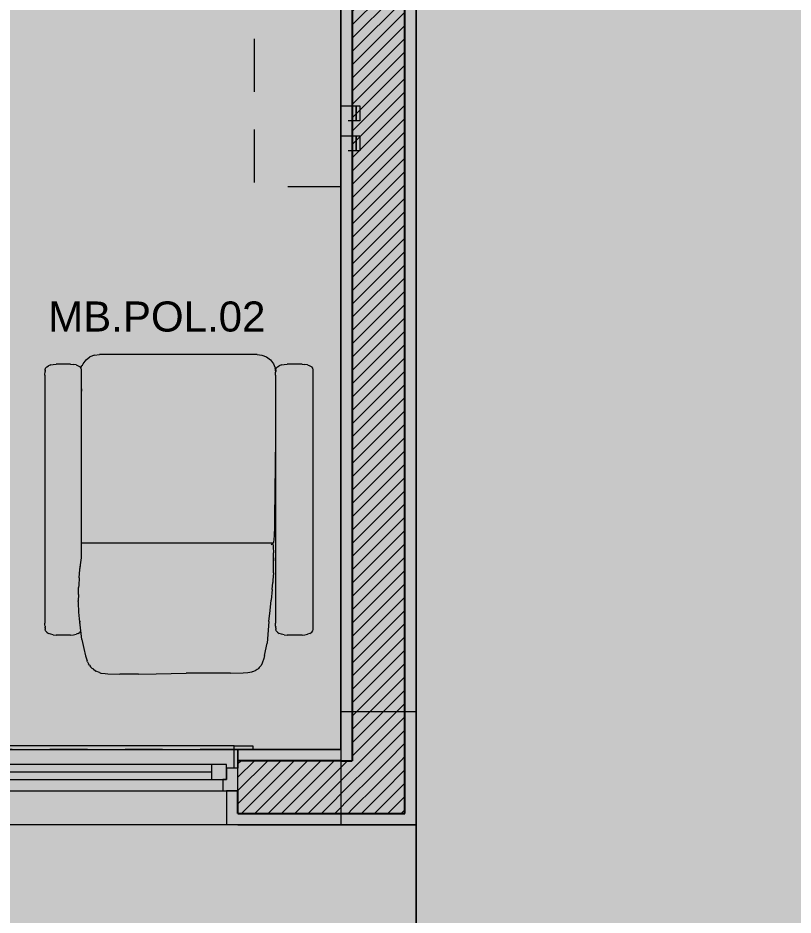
# Model space of a CAD drawing. Header units: metres. Extents: x -77 to 21.6, y -70.6 to -27.7.
# Drawn here: x -57.573 to -55.512, y -42.54 to -40.155 of the extents above; entities that cross this region are included whole.
import ezdxf

# ---------------------------------------------------------------- set-up
doc = ezdxf.new("R2010")
doc.units = ezdxf.units.M
doc.header["$MEASUREMENT"] = 0
doc.linetypes.add('Dashed', pattern=[0.07, 0.045, -0.025])
doc.linetypes.add('Hidden Line', pattern=[0.195611, 0.141111, -0.0545])
for name, color, linetype in [('Concreto moldado in loco_Pilares.IFC Model', 7, 'Continuous'), ('Janelas Archicad', 7, 'Continuous'), ('NOTAS-LAYOUT.EXEC', 7, 'Continuous'), ('PAREDE CONSTRUIR', 7, 'Continuous')]:
    doc.layers.add(name, color=color, linetype=linetype)
for name, color, linetype, lineweight in [('Concreto moldado in loco_Pilares.IFC Model_Caneta_No__241', 7, 'Continuous', 13), ('Concreto moldado in loco_Pilares.IFC Model_Caneta_No__4', 7, 'Continuous', 20), ('Janelas Archicad_Caneta_No__10', 7, 'Continuous', 5), ('Janelas Archicad_Caneta_No__241', 7, 'Continuous', 13), ('MOBILIÁRIO_Caneta_No__96', 252, 'Continuous', 0), ('NOTAS-LAYOUT.EXEC_Caneta_No__99', 7, 'Continuous', 20), ('PAREDE CONSTRUIR_Caneta_No__241', 7, 'Continuous', 13), ('PAREDE CONSTRUIR_Caneta_No__3', 7, 'Continuous', 25)]:
    doc.layers.add(name, color=color, linetype=linetype, lineweight=lineweight)
for name, color, linetype, lineweight, true_color in [('EQUIP - AR CONDICIONADO_Caneta_No__167', 7, 'Continuous', 13, 0x0035d5), ('Janelas Archicad_Caneta_No__9', 7, 'Continuous', 5, 0x020202), ('LAJES.EST_Caneta_No__18', 7, 'Continuous', 0, 0xdfdfdf), ('LAJES.EST_Caneta_No__254', 7, 'Continuous', 0, 0xd1c9ad), ('MOBILIÁRIO_Caneta_No__19', 7, 'Continuous', 0, 0xe9e9e9), ('ZONA_Caneta_No__56', 7, 'Continuous', 0, 0xffe495)]:
    doc.layers.add(name, color=color, linetype=linetype, lineweight=lineweight, true_color=true_color)
doc.styles.add('GENERATED_STYLE_1', font='arial.ttf')
pattern_1 = [(45, (0, 0), (-0.0176776695, 0.0176776695), [])]

# ---------------------------------------------------------------- blocks, each defined once
blk = doc.blocks.new('Horizontal Multi-Sash Window 26_3')
at = {"layer": 'Janelas Archicad', "linetype": 'Continuous', "lineweight": 0, "true_color": 0xffffff}
for points in [[(-0.75, 0), (0.75, 0), (0.75, 0.05), (0.74, 0.06), (-0.74, 0.06), (-0.75, 0.05)], [(-0.75, 0), (-0.75, -0.06), (-0.71, -0.06), (-0.71, -0.03), (-0.72, -0.03), (-0.72, 0)], [(-0.72, 0.01), (-0.72, -0.03), (-0.68, -0.03), (-0.68, 0.01)], [(-0.05, 0.01), (-0.68, 0.01), (-0.68, -0.03), (-0.71, -0.03), (-0.71, -0.06), (-0.02, -0.06), (-0.02, -0.03), (-0.05, -0.03)], [(-0.05, -0.03), (-0.05, 0.01), (-0.68, 0.01), (-0.68, -0.03)], [(-0.01, -0.03), (-0.01, 0.01), (-0.05, 0.01), (-0.05, -0.03)], [(0, -0.06), (0, 0), (-0.01, 0), (-0.01, -0.03), (-0.02, -0.03), (-0.02, -0.06)], [(0, 0), (0, -0.06), (0.02, -0.06), (0.02, -0.03), (0.01, -0.03), (0.01, 0)], [(0.01, 0.01), (0.01, -0.03), (0.05, -0.03), (0.05, 0.01)], [(0.68, 0.01), (0.05, 0.01), (0.05, -0.03), (0.02, -0.03), (0.02, -0.06), (0.71, -0.06), (0.71, -0.03), (0.68, -0.03)], [(0.68, -0.03), (0.68, 0.01), (0.05, 0.01), (0.05, -0.03)], [(0.72, -0.03), (0.72, 0.01), (0.68, 0.01), (0.68, -0.03)], [(0.75, -0.06), (0.75, 0), (0.72, 0), (0.72, -0.03), (0.71, -0.03), (0.71, -0.06)]]:
    blk.add_hatch(color=7, dxfattribs=at).paths.add_polyline_path(points)
at = {"layer": 'Janelas Archicad_Caneta_No__10', "color": 7, "linetype": 'Continuous', "lineweight": 5}
for p, q in [((-0.74, 0.06), (-0.79, 0.06)), ((-0.79, 0.06), (-0.79, 0.05)), ((-0.79, 0.05), (-0.74, 0.05)), ((-0.74, 0.05), (-0.75, 0.05)), ((-0.75, 0.05), (-0.75, 0)), ((-0.74, 0.05), (-0.74, 0.06)), ((-0.74, 0), (-0.74, 0.05)), ((0.79, 0.06), (0.74, 0.06)), ((0.74, 0.06), (0.74, 0.05)), ((0.75, 0.05), (0.74, 0.05)), ((0.74, 0.05), (0.74, 0)), ((0.74, 0.05), (0.79, 0.05)), ((0.75, 0), (0.75, 0.05)), ((0.79, 0.05), (0.79, 0.06)), ((-0.75, 0), (-0.74, 0)), ((0.74, 0), (0.75, 0))]:
    blk.add_line(p, q, dxfattribs=at)
at = {"layer": 'Janelas Archicad_Caneta_No__241', "color": 7, "linetype": 'Continuous', "lineweight": 13}
for p, q in [((-0.79, 0.05), (-0.75, 0.05)), ((-0.75, 0.02), (-0.75, 0.05)), ((0.75, 0.02), (0.75, 0.05)), ((0.75, 0.05), (0.79, 0.05)), ((-0.75, 0), (-0.75, 0.02)), ((-0.75, -0.06), (-0.75, 0)), ((0.75, 0), (0.75, 0.02)), ((0.75, -0.06), (0.75, 0)), ((-0.72, -0.06), (-0.72, -0.15)), ((0.72, -0.06), (0.72, -0.15)), ((-0.75, -0.15), (-0.72, -0.15)), ((0.75, -0.15), (0.72, -0.15))]:
    blk.add_line(p, q, dxfattribs=at)
at = {"layer": 'Janelas Archicad_Caneta_No__9', "color": 18, "linetype": 'Dashed', "lineweight": 5, "true_color": 0x020202}
blk.add_line((-0.75, 0.05), (0.75, 0.05), dxfattribs=at)
at = {"layer": 'Janelas Archicad_Caneta_No__9', "color": 18, "linetype": 'Continuous', "lineweight": 5, "true_color": 0x020202}
for p, q in [((-0.74, 0.06), (0.74, 0.06)), ((-0.75, 0), (-0.72, 0)), ((-0.72, 0.01), (-0.68, 0.01)), ((-0.72, -0.03), (-0.72, 0.01)), ((-0.72, 0), (-0.72, -0.03)), ((-0.68, 0.01), (-0.05, 0.01)), ((-0.68, 0.01), (-0.68, -0.03)), ((-0.68, 0.01), (-0.05, 0.01)), ((-0.05, -0.03), (-0.05, 0.01)), ((-0.05, 0.01), (-0.01, 0.01)), ((-0.01, 0.01), (-0.01, -0.03)), ((-0.01, -0.03), (-0.01, 0)), ((-0.01, 0), (0, 0)), ((0, 0), (0.01, 0)), ((0.01, 0.01), (0.05, 0.01)), ((0.01, -0.03), (0.01, 0.01)), ((0.01, 0), (0.01, -0.03)), ((0.05, 0.01), (0.68, 0.01)), ((0.05, 0.01), (0.05, -0.03)), ((0.05, 0.01), (0.68, 0.01)), ((0.68, -0.03), (0.68, 0.01)), ((0.68, 0.01), (0.72, 0.01)), ((0.72, 0.01), (0.72, -0.03)), ((0.72, -0.03), (0.72, 0)), ((0.72, 0), (0.75, 0)), ((-0.68, -0.01), (-0.05, -0.01)), ((0.05, -0.01), (0.68, -0.01)), ((-0.72, -0.03), (-0.71, -0.03)), ((-0.68, -0.03), (-0.72, -0.03)), ((-0.71, -0.03), (-0.71, -0.06)), ((-0.05, -0.03), (-0.68, -0.03)), ((-0.01, -0.03), (-0.05, -0.03)), ((-0.02, -0.06), (-0.02, -0.03)), ((-0.02, -0.03), (-0.01, -0.03)), ((0.01, -0.03), (0.02, -0.03)), ((0.05, -0.03), (0.01, -0.03)), ((0.02, -0.03), (0.02, -0.06)), ((0.68, -0.03), (0.05, -0.03)), ((0.72, -0.03), (0.68, -0.03)), ((0.71, -0.06), (0.71, -0.03)), ((0.71, -0.03), (0.72, -0.03)), ((-0.71, -0.06), (-0.75, -0.06)), ((-0.02, -0.06), (-0.71, -0.06)), ((0, -0.06), (-0.02, -0.06)), ((0.02, -0.06), (0, -0.06)), ((0.71, -0.06), (0.02, -0.06)), ((0.75, -0.06), (0.71, -0.06)), ((-0.72, -0.15), (0.72, -0.15))]:
    blk.add_line(p, q, dxfattribs=at)
blk = doc.blocks.new('Poltrona Santé[10]_6', base_point=(-56.7877, -41.0494))
at = {"layer": 'MOBILIÁRIO_Caneta_No__19', "linetype": 'Continuous', "lineweight": 0, "true_color": 0xe9e9e9}
blk.add_hatch(color=254, dxfattribs=at).paths.add_polyline_path([(-56.8878, -41.7348), (-56.8878, -41.7392), (-56.8878, -41.743), (-56.8878, -41.7467), (-56.8878, -41.7501), (-56.8878, -41.7533), (-56.8878, -41.7562), (-56.8878, -41.7587), (-56.8878, -41.7607), (-56.8878, -41.7624), (-56.8878, -41.7636), (-56.8878, -41.7643), (-56.8878, -41.7646), (-56.8877, -41.7683), (-56.8876, -41.7718), (-56.8873, -41.7747), (-56.8871, -41.777), (-56.8869, -41.7778), (-56.8869, -41.7784), (-56.8869, -41.7796), (-56.8869, -41.7804), (-56.8869, -41.7807), (-56.8859, -41.7846), (-56.8829, -41.7882), (-56.8782, -41.7913), (-56.872, -41.7937), (-56.8648, -41.7952), (-56.8571, -41.7957), (-56.8175, -41.7957), (-56.8098, -41.7952), (-56.8026, -41.7937), (-56.7964, -41.7913), (-56.7917, -41.7882), (-56.7887, -41.7846), (-56.7877, -41.7807), (-56.7877, -41.7804), (-56.7877, -41.7796), (-56.7877, -41.7784), (-56.7877, -41.7766), (-56.7877, -41.7745), (-56.7877, -41.7719), (-56.7877, -41.7689), (-56.7877, -41.7656), (-56.7877, -41.762), (-56.7877, -41.7581), (-56.7877, -41.7541), (-56.7877, -41.7495), (-56.7877, -41.1506), (-56.7877, -41.1426), (-56.7877, -41.1351), (-56.7877, -41.1277), (-56.7877, -41.1208), (-56.7877, -41.1142), (-56.7877, -41.1083), (-56.7877, -41.103), (-56.7877, -41.0986), (-56.7877, -41.0951), (-56.7877, -41.0925), (-56.7877, -41.0909), (-56.7877, -41.0904), (-56.7887, -41.0865), (-56.7917, -41.0829), (-56.7964, -41.0797), (-56.8026, -41.0774), (-56.8098, -41.0759), (-56.8175, -41.0754), (-56.8571, -41.0754), (-56.8648, -41.0759), (-56.872, -41.0774), (-56.8782, -41.0797), (-56.8829, -41.0829), (-56.8859, -41.0865), (-56.8869, -41.0904), (-56.8869, -41.0909), (-56.8869, -41.0915), (-56.8871, -41.0923), (-56.8873, -41.0946), (-56.8874, -41.0953), (-56.8877, -41.093), (-56.888, -41.0907), (-56.8883, -41.0887), (-56.8885, -41.0872), (-56.8886, -41.0861), (-56.8887, -41.0852), (-56.8888, -41.0847), (-56.8888, -41.0844), (-56.8889, -41.0842), (-56.89, -41.0831), (-56.8936, -41.0744), (-56.9016, -41.064), (-56.9119, -41.0561), (-56.924, -41.0511), (-56.9369, -41.0494), (-57.3561, -41.0494), (-57.3691, -41.0511), (-57.3811, -41.0561), (-57.3915, -41.064), (-57.3994, -41.0744), (-57.4008, -41.0777), (-57.4039, -41.08), (-57.4049, -41.0863), (-57.4076, -41.0829), (-57.4122, -41.0798), (-57.4182, -41.0774), (-57.4251, -41.0759), (-57.4326, -41.0754), (-57.4711, -41.0754), (-57.4785, -41.0759), (-57.4855, -41.0774), (-57.4915, -41.0798), (-57.496, -41.0829), (-57.4989, -41.0865), (-57.4999, -41.0904), (-57.4999, -41.0909), (-57.4999, -41.0915), (-57.5001, -41.0923), (-57.5004, -41.0946), (-57.5006, -41.0975), (-57.5007, -41.101), (-57.5008, -41.1047), (-57.5008, -41.1052), (-57.5008, -41.1067), (-57.5008, -41.1092), (-57.5008, -41.1126), (-57.5008, -41.1168), (-57.5008, -41.1218), (-57.5008, -41.1275), (-57.5008, -41.1338), (-57.5008, -41.1404), (-57.5008, -41.1474), (-57.5008, -41.1546), (-57.5008, -41.1623), (-57.5008, -41.7349), (-57.5008, -41.7392), (-57.5008, -41.7431), (-57.5008, -41.7467), (-57.5008, -41.7502), (-57.5008, -41.7533), (-57.5008, -41.7562), (-57.5008, -41.7587), (-57.5008, -41.7607), (-57.5008, -41.7624), (-57.5008, -41.7636), (-57.5008, -41.7643), (-57.5008, -41.7646), (-57.5007, -41.7683), (-57.5006, -41.7718), (-57.5004, -41.7747), (-57.5001, -41.777), (-57.4999, -41.7778), (-57.4999, -41.7784), (-57.4999, -41.7796), (-57.4999, -41.7804), (-57.4999, -41.7807), (-57.4989, -41.7846), (-57.496, -41.7882), (-57.4915, -41.7913), (-57.4855, -41.7937), (-57.4785, -41.7952), (-57.4711, -41.7957), (-57.4326, -41.7957), (-57.4251, -41.7952), (-57.4182, -41.7937), (-57.4122, -41.7913), (-57.4076, -41.7882), (-57.4055, -41.7855), (-57.4031, -41.8077), (-57.3977, -41.8316), (-57.3931, -41.851), (-57.3886, -41.8641), (-57.3877, -41.8666), (-57.3853, -41.8724), (-57.3827, -41.8758), (-57.3793, -41.8801), (-57.3749, -41.8844), (-57.3724, -41.8859), (-57.3657, -41.8918), (-57.3561, -41.8955), (-57.3523, -41.8972), (-57.3411, -41.8981), (-57.3334, -41.8991), (-57.302, -41.8998), (-57.2524, -41.8997), (-57.2055, -41.8986), (-57.1256, -41.8972), (-57.0072, -41.8974), (-56.9736, -41.8964), (-56.9619, -41.8957), (-56.9509, -41.8938), (-56.9507, -41.8938), (-56.9492, -41.8934), (-56.9416, -41.8909), (-56.939, -41.8885), (-56.9363, -41.8869), (-56.9341, -41.8857), (-56.933, -41.8844), (-56.9312, -41.8819), (-56.9286, -41.8791), (-56.9261, -41.8767), (-56.9231, -41.8709), (-56.919, -41.8577), (-56.9174, -41.8501), (-56.9105, -41.8176), (-56.9055, -41.7599), (-56.9025, -41.7306), (-56.8997, -41.7029), (-56.8968, -41.6744), (-56.8952, -41.6558), (-56.8947, -41.65), (-56.8934, -41.6299), (-56.8932, -41.6084), (-56.8933, -41.5985), (-56.8934, -41.59), (-56.8936, -41.5768), (-56.8943, -41.5614), (-56.8953, -41.5518), (-56.8934, -41.55), (-56.8911, -41.5322), (-56.8909, -41.5083), (-56.8906, -41.4846), (-56.8904, -41.4608), (-56.8901, -41.4372), (-56.8899, -41.4136), (-56.8896, -41.3901), (-56.8893, -41.3667), (-56.889, -41.3435), (-56.8886, -41.3204), (-56.8883, -41.2975), (-56.8879, -41.2748), (-56.8878, -41.268)])
at = {"layer": 'MOBILIÁRIO_Caneta_No__96', "color": 252, "linetype": 'Continuous', "lineweight": 0}
for p, q in [((-57.3915, -41.064), (-57.3811, -41.0561)), ((-57.3691, -41.0511), (-57.3811, -41.0561)), ((-57.3691, -41.0511), (-57.3561, -41.0494)), ((-56.9369, -41.0494), (-57.3561, -41.0494)), ((-56.9369, -41.0494), (-56.924, -41.0511)), ((-56.924, -41.0511), (-56.9119, -41.0561)), ((-56.9119, -41.0561), (-56.9016, -41.064)), ((-57.496, -41.0829), (-57.4915, -41.0798)), ((-57.4855, -41.0774), (-57.4915, -41.0798)), ((-57.4855, -41.0774), (-57.4785, -41.0759)), ((-57.4785, -41.0759), (-57.4711, -41.0754)), ((-57.4326, -41.0754), (-57.4711, -41.0754)), ((-57.4326, -41.0754), (-57.4251, -41.0759)), ((-57.4182, -41.0774), (-57.4251, -41.0759)), ((-57.4182, -41.0774), (-57.4122, -41.0798)), ((-57.4122, -41.0798), (-57.4076, -41.0829)), ((-57.4049, -41.0863), (-57.4039, -41.08)), ((-57.4039, -41.08), (-57.4008, -41.0777)), ((-57.4008, -41.0777), (-57.3994, -41.0744)), ((-57.3994, -41.0744), (-57.3915, -41.064)), ((-56.9016, -41.064), (-56.8936, -41.0744)), ((-56.8936, -41.0744), (-56.89, -41.0831)), ((-56.8829, -41.0829), (-56.8782, -41.0797)), ((-56.872, -41.0774), (-56.8782, -41.0797)), ((-56.872, -41.0774), (-56.8648, -41.0759)), ((-56.8648, -41.0759), (-56.8571, -41.0754)), ((-56.8175, -41.0754), (-56.8571, -41.0754)), ((-56.8175, -41.0754), (-56.8098, -41.0759)), ((-56.8026, -41.0774), (-56.8098, -41.0759)), ((-56.8026, -41.0774), (-56.7964, -41.0797)), ((-56.7964, -41.0797), (-56.7917, -41.0829)), ((-57.5008, -41.1047), (-57.5007, -41.101)), ((-57.5008, -41.1047), (-57.5008, -41.1052)), ((-57.5007, -41.101), (-57.5006, -41.0975)), ((-57.5006, -41.0975), (-57.5004, -41.0946)), ((-57.5001, -41.0923), (-57.5004, -41.0946)), ((-57.5001, -41.0923), (-57.4999, -41.0915)), ((-57.4999, -41.0904), (-57.4989, -41.0865)), ((-57.4999, -41.0904), (-57.4999, -41.0909)), ((-57.4999, -41.0909), (-57.4999, -41.0925)), ((-57.4989, -41.0865), (-57.496, -41.0829)), ((-57.4047, -41.0865), (-57.4076, -41.0829)), ((-57.4038, -41.0904), (-57.4047, -41.0865)), ((-57.4038, -41.0909), (-57.4038, -41.0904)), ((-57.4038, -41.0925), (-57.4038, -41.0909)), ((-57.4038, -41.0951), (-57.4038, -41.0925)), ((-57.4038, -41.0986), (-57.4038, -41.0951)), ((-57.4038, -41.103), (-57.4038, -41.0986)), ((-57.4038, -41.1083), (-57.4038, -41.103)), ((-56.89, -41.0831), (-56.8889, -41.0842)), ((-56.8889, -41.0842), (-56.8888, -41.0844)), ((-56.8888, -41.0847), (-56.8888, -41.0844)), ((-56.8888, -41.0847), (-56.8887, -41.0852)), ((-56.8887, -41.0852), (-56.8886, -41.0861)), ((-56.8885, -41.0872), (-56.8886, -41.0861)), ((-56.8883, -41.0887), (-56.8885, -41.0872)), ((-56.888, -41.0907), (-56.8883, -41.0887)), ((-56.8877, -41.093), (-56.888, -41.0907)), ((-56.8878, -41.1047), (-56.8877, -41.101)), ((-56.8878, -41.1047), (-56.8878, -41.1052)), ((-56.8877, -41.093), (-56.8874, -41.0953)), ((-56.8877, -41.101), (-56.8876, -41.0975)), ((-56.8876, -41.0975), (-56.8873, -41.0946)), ((-56.8871, -41.0923), (-56.8873, -41.0946)), ((-56.8871, -41.0923), (-56.8869, -41.0915)), ((-56.8869, -41.0904), (-56.8859, -41.0865)), ((-56.8869, -41.0904), (-56.8869, -41.0909)), ((-56.8869, -41.0909), (-56.8869, -41.0925)), ((-56.8859, -41.0865), (-56.8829, -41.0829)), ((-56.7887, -41.0865), (-56.7917, -41.0829)), ((-56.7877, -41.0904), (-56.7887, -41.0865)), ((-56.7877, -41.0909), (-56.7877, -41.0904)), ((-56.7877, -41.0925), (-56.7877, -41.0909)), ((-56.7877, -41.0951), (-56.7877, -41.0925)), ((-56.7877, -41.0986), (-56.7877, -41.0951)), ((-56.7877, -41.103), (-56.7877, -41.0986)), ((-56.7877, -41.1083), (-56.7877, -41.103)), ((-57.5008, -41.1052), (-57.5008, -41.1067)), ((-57.5008, -41.1067), (-57.5008, -41.1092)), ((-57.5008, -41.1092), (-57.5008, -41.1126)), ((-57.5008, -41.1126), (-57.5008, -41.1168)), ((-57.5008, -41.1168), (-57.5008, -41.1218)), ((-57.5008, -41.1218), (-57.5008, -41.1275)), ((-57.5008, -41.1275), (-57.5008, -41.1338)), ((-57.4038, -41.1142), (-57.4038, -41.1083)), ((-57.4038, -41.1208), (-57.4038, -41.1142)), ((-57.4038, -41.1278), (-57.4038, -41.1208)), ((-57.4038, -41.1351), (-57.4038, -41.1278)), ((-56.8878, -41.1052), (-56.8878, -41.1067)), ((-56.8878, -41.1067), (-56.8878, -41.1092)), ((-56.8878, -41.1092), (-56.8878, -41.1126)), ((-56.8878, -41.1126), (-56.8878, -41.1168)), ((-56.8878, -41.1168), (-56.8878, -41.1218)), ((-56.8878, -41.1218), (-56.8878, -41.1275)), ((-56.8878, -41.1275), (-56.8878, -41.1338)), ((-56.7877, -41.1142), (-56.7877, -41.1083)), ((-56.7877, -41.1208), (-56.7877, -41.1142)), ((-56.7877, -41.1277), (-56.7877, -41.1208)), ((-56.7877, -41.1351), (-56.7877, -41.1277)), ((-57.5008, -41.1338), (-57.5008, -41.1404)), ((-57.5008, -41.1404), (-57.5008, -41.1474)), ((-57.5008, -41.1474), (-57.5008, -41.1546)), ((-57.4038, -41.1426), (-57.4038, -41.1351)), ((-57.4036, -41.1408), (-57.4038, -41.147)), ((-57.4038, -41.1506), (-57.4038, -41.1426)), ((-57.4038, -41.5905), (-57.4038, -41.1506)), ((-56.8878, -41.1338), (-56.8878, -41.1404)), ((-56.8878, -41.1404), (-56.8878, -41.1474)), ((-56.8878, -41.1474), (-56.8878, -41.1546)), ((-56.7877, -41.1426), (-56.7877, -41.1351)), ((-56.7877, -41.1506), (-56.7877, -41.1426)), ((-56.7877, -41.7495), (-56.7877, -41.1506)), ((-57.5008, -41.1546), (-57.5008, -41.1623)), ((-57.5008, -41.1623), (-57.5008, -41.7349)), ((-56.8878, -41.1546), (-56.8878, -41.1623)), ((-56.8878, -41.1623), (-56.8878, -41.7348)), ((-56.8878, -41.268), (-56.8879, -41.2748)), ((-56.8879, -41.2748), (-56.8883, -41.2975)), ((-56.8883, -41.2975), (-56.8886, -41.3204)), ((-56.8886, -41.3204), (-56.889, -41.3435)), ((-56.8893, -41.3667), (-56.8896, -41.3901)), ((-56.889, -41.3435), (-56.8893, -41.3667)), ((-56.8896, -41.3901), (-56.8899, -41.4136)), ((-56.8899, -41.4136), (-56.8901, -41.4372)), ((-56.8901, -41.4372), (-56.8904, -41.4608)), ((-56.8904, -41.4608), (-56.8906, -41.4846)), ((-56.8906, -41.4846), (-56.8909, -41.5083)), ((-56.8909, -41.5083), (-56.8911, -41.5322)), ((-56.8911, -41.5322), (-56.8934, -41.55)), ((-56.8953, -41.5518), (-57.4038, -41.5518)), ((-56.8934, -41.55), (-56.8996, -41.5559)), ((-56.8953, -41.5518), (-56.8943, -41.5614)), ((-56.8943, -41.5614), (-56.8936, -41.5768)), ((-56.8932, -41.6084), (-56.8936, -41.5768)), ((-57.4077, -41.6218), (-57.4038, -41.5905)), ((-56.8934, -41.59), (-56.8933, -41.5985)), ((-56.8932, -41.6084), (-56.8933, -41.5985)), ((-57.41, -41.6432), (-57.4077, -41.6218)), ((-57.4077, -41.6218), (-57.4065, -41.612)), ((-56.8934, -41.6299), (-56.8932, -41.6084)), ((-57.41, -41.6432), (-57.4111, -41.6634)), ((-56.8947, -41.65), (-56.8952, -41.6558)), ((-56.8934, -41.6299), (-56.8947, -41.65)), ((-57.4119, -41.6878), (-57.4113, -41.6691)), ((-57.4111, -41.6634), (-57.4113, -41.6691)), ((-56.8968, -41.6744), (-56.8997, -41.7029)), ((-56.8968, -41.6744), (-56.8952, -41.6558)), ((-57.4119, -41.6878), (-57.4121, -41.7051)), ((-57.4119, -41.7105), (-57.4121, -41.7046)), ((-57.412, -41.7073), (-57.4121, -41.7051)), ((-57.4105, -41.7346), (-57.4119, -41.7105)), ((-56.9025, -41.7306), (-56.8997, -41.7029)), ((-57.5008, -41.7349), (-57.5008, -41.7392)), ((-57.5008, -41.7392), (-57.5008, -41.7431)), ((-57.5008, -41.7431), (-57.5008, -41.7467)), ((-57.5008, -41.7467), (-57.5008, -41.7502)), ((-57.4089, -41.7527), (-57.4105, -41.7346)), ((-56.9055, -41.7599), (-56.9025, -41.7306)), ((-56.8878, -41.7348), (-56.8878, -41.7392)), ((-56.8878, -41.7392), (-56.8878, -41.743)), ((-56.8878, -41.743), (-56.8878, -41.7467)), ((-56.8878, -41.7467), (-56.8878, -41.7501)), ((-57.5008, -41.7502), (-57.5008, -41.7533)), ((-57.5008, -41.7533), (-57.5008, -41.7562)), ((-57.5008, -41.7562), (-57.5008, -41.7587)), ((-57.5008, -41.7587), (-57.5008, -41.7607)), ((-57.5008, -41.7607), (-57.5008, -41.7624)), ((-57.5008, -41.7624), (-57.5008, -41.7636)), ((-57.5008, -41.7636), (-57.5008, -41.7643)), ((-57.5008, -41.7643), (-57.5008, -41.7646)), ((-57.5007, -41.7683), (-57.5008, -41.7646)), ((-57.5006, -41.7718), (-57.5007, -41.7683)), ((-57.5006, -41.7718), (-57.5004, -41.7747)), ((-57.4031, -41.8077), (-57.4089, -41.7527)), ((-57.4083, -41.7587), (-57.408, -41.7615)), ((-57.408, -41.7565), (-57.408, -41.7565)), ((-57.4031, -41.8077), (-57.408, -41.7615)), ((-56.9055, -41.7599), (-56.9105, -41.8176)), ((-56.8878, -41.7501), (-56.8878, -41.7533)), ((-56.8878, -41.7533), (-56.8878, -41.7562)), ((-56.8878, -41.7562), (-56.8878, -41.7587)), ((-56.8878, -41.7587), (-56.8878, -41.7607)), ((-56.8878, -41.7607), (-56.8878, -41.7624)), ((-56.8878, -41.7624), (-56.8878, -41.7636)), ((-56.8878, -41.7636), (-56.8878, -41.7643)), ((-56.8878, -41.7643), (-56.8878, -41.7646)), ((-56.8877, -41.7683), (-56.8878, -41.7646)), ((-56.8876, -41.7718), (-56.8877, -41.7683)), ((-56.8876, -41.7718), (-56.8873, -41.7747)), ((-56.7877, -41.7541), (-56.7877, -41.7495)), ((-56.7877, -41.7581), (-56.7877, -41.7541)), ((-56.7877, -41.762), (-56.7877, -41.7581)), ((-56.7877, -41.7656), (-56.7877, -41.762)), ((-56.7877, -41.7689), (-56.7877, -41.7656)), ((-56.7877, -41.7719), (-56.7877, -41.7689)), ((-56.7877, -41.7745), (-56.7877, -41.7719)), ((-57.5001, -41.777), (-57.5004, -41.7747)), ((-57.4999, -41.7778), (-57.5001, -41.777)), ((-57.4999, -41.7766), (-57.4999, -41.7784)), ((-57.4999, -41.7784), (-57.4999, -41.7796)), ((-57.4999, -41.7796), (-57.4999, -41.7804)), ((-57.4999, -41.7804), (-57.4999, -41.7807)), ((-57.4989, -41.7846), (-57.4999, -41.7807)), ((-57.496, -41.7882), (-57.4989, -41.7846)), ((-57.496, -41.7882), (-57.4915, -41.7913)), ((-57.4855, -41.7937), (-57.4915, -41.7913)), ((-57.4785, -41.7952), (-57.4855, -41.7937)), ((-57.4785, -41.7952), (-57.4711, -41.7957)), ((-57.4326, -41.7957), (-57.4711, -41.7957)), ((-57.4326, -41.7957), (-57.4251, -41.7952)), ((-57.4251, -41.7952), (-57.4182, -41.7937)), ((-57.4122, -41.7913), (-57.4182, -41.7937)), ((-57.4122, -41.7913), (-57.4076, -41.7882)), ((-57.4076, -41.7882), (-57.4055, -41.7855)), ((-56.8871, -41.777), (-56.8873, -41.7747)), ((-56.8869, -41.7778), (-56.8871, -41.777)), ((-56.8869, -41.7775), (-56.8869, -41.7784)), ((-56.8869, -41.7784), (-56.8869, -41.7796)), ((-56.8869, -41.7796), (-56.8869, -41.7804)), ((-56.8869, -41.7804), (-56.8869, -41.7807)), ((-56.8859, -41.7846), (-56.8869, -41.7807)), ((-56.8829, -41.7882), (-56.8859, -41.7846)), ((-56.8829, -41.7882), (-56.8782, -41.7913)), ((-56.872, -41.7937), (-56.8782, -41.7913)), ((-56.8648, -41.7952), (-56.872, -41.7937)), ((-56.8648, -41.7952), (-56.8571, -41.7957)), ((-56.8175, -41.7957), (-56.8571, -41.7957)), ((-56.8175, -41.7957), (-56.8098, -41.7952)), ((-56.8098, -41.7952), (-56.8026, -41.7937)), ((-56.7964, -41.7913), (-56.8026, -41.7937)), ((-56.7964, -41.7913), (-56.7917, -41.7882)), ((-56.7917, -41.7882), (-56.7887, -41.7846)), ((-56.7887, -41.7846), (-56.7877, -41.7807)), ((-56.7877, -41.7766), (-56.7877, -41.7745)), ((-56.7877, -41.7784), (-56.7877, -41.7766)), ((-56.7877, -41.7796), (-56.7877, -41.7784)), ((-56.7877, -41.7804), (-56.7877, -41.7796)), ((-56.7877, -41.7807), (-56.7877, -41.7804)), ((-57.4031, -41.8077), (-57.3977, -41.8316)), ((-56.9174, -41.8501), (-56.9105, -41.8176)), ((-57.3977, -41.8316), (-57.3931, -41.851)), ((-57.3931, -41.851), (-57.3886, -41.8641)), ((-57.3877, -41.8666), (-57.3886, -41.8641)), ((-57.3877, -41.8666), (-57.3853, -41.8724)), ((-56.919, -41.8577), (-56.9231, -41.8709)), ((-56.9174, -41.8501), (-56.919, -41.8577)), ((-57.3827, -41.8758), (-57.3853, -41.8724)), ((-57.3827, -41.8758), (-57.3793, -41.8801)), ((-57.3749, -41.8844), (-57.3793, -41.8801)), ((-57.3724, -41.8859), (-57.3749, -41.8844)), ((-57.3724, -41.8859), (-57.3657, -41.8918)), ((-57.3561, -41.8955), (-57.3657, -41.8918)), ((-56.9416, -41.8909), (-56.9492, -41.8934)), ((-56.939, -41.8885), (-56.9416, -41.8909)), ((-56.939, -41.8885), (-56.9363, -41.8869)), ((-56.9363, -41.8869), (-56.9341, -41.8857)), ((-56.9341, -41.8857), (-56.933, -41.8844)), ((-56.9312, -41.8819), (-56.933, -41.8844)), ((-56.9286, -41.8791), (-56.9312, -41.8819)), ((-56.9261, -41.8767), (-56.9286, -41.8791)), ((-56.9231, -41.8709), (-56.9261, -41.8767)), ((-57.3561, -41.8955), (-57.3523, -41.8972)), ((-57.3523, -41.8972), (-57.3411, -41.8981)), ((-57.3411, -41.8981), (-57.3334, -41.8991)), ((-57.3334, -41.8991), (-57.302, -41.8998)), ((-57.2524, -41.8997), (-57.302, -41.8998)), ((-57.2524, -41.8997), (-57.2055, -41.8986)), ((-57.2055, -41.8986), (-57.1256, -41.8972)), ((-57.0072, -41.8974), (-57.1256, -41.8972)), ((-57.0072, -41.8974), (-56.9736, -41.8964)), ((-56.9736, -41.8964), (-56.9619, -41.8957)), ((-56.9619, -41.8957), (-56.9509, -41.8938)), ((-56.9507, -41.8938), (-56.9509, -41.8938)), ((-56.9492, -41.8934), (-56.9507, -41.8938))]:
    blk.add_line(p, q, dxfattribs=at)
blk = doc.blocks.new('Ar Condicionado Split 20_2')
at = {"layer": 'EQUIP - AR CONDICIONADO_Caneta_No__167', "color": 162, "linetype": 'Hidden Line', "lineweight": 13, "true_color": 0x0035d5, "flags": 128}
for points in [[(0, 0), (0.23, 0), (0.23, 0.815), (0, 0.815)], [(-0.04, 0.67), (-0.05, 0.67), (-0.05, 0.63), (-0.04, 0.63)], [(0, 0.63), (0, 0.67), (-0.04, 0.67), (-0.04, 0.63)], [(-0.04, 0.215), (-0.05, 0.215), (-0.05, 0.175), (-0.04, 0.175)], [(0, 0.175), (0, 0.215), (-0.04, 0.215), (-0.04, 0.175)], [(-0.04, 0.135), (-0.05, 0.135), (-0.05, 0.095), (-0.04, 0.095)], [(0, 0.095), (0, 0.135), (-0.04, 0.135), (-0.04, 0.095)]]:
    blk.add_lwpolyline(points, close=True, dxfattribs=at)
blk = doc.blocks.new('Label_135_6', base_point=(-57.3794, -40.8844))
at = {"layer": 'NOTAS-LAYOUT.EXEC_Caneta_No__99', "color": 7, "lineweight": 20, "insert": (-57.0908, -40.9087), "char_height": 0.08, "attachment_point": 2, "style": 'GENERATED_STYLE_1'}
blk.add_mtext('\\A1;{\\pqc;\\pt0,99;\\fArial|b0|i0|c0|p0;\\W1.000000;MB.POL.02\\fArial|b0|i0|c0|p0;\\W1.000000;\\A1{\\H.66x;\\S^  ;}\\fArial|b0|i0|c0|p0;\\W1.000000;\\fArial|b0|i0|c0|p0;\\W1.000000;\\A1{\\H.66x;\\S^  ;}\\fArial|b0|i0|c0|p0;\\W1.000000;\\fArial|b0|i0|c0|p0;\\W1.000000;\\fArial|b0|i0|c0|p0;\\W1.000000;\\fArial|b0|i0|c0|p0;\\W1.000000;\\fArial|b0|i0|c0|p0;\\W1.000000;\\fArial|b0|i0|c0|p0;\\W1.000000;\\fArial|b0|i0|c0|p0;\\W1.000000;\\A1{\\H.66x;\\S^  ;}\\fArial|b0|i0|c0|p0;\\W1.000000;\\fArial|b0|i0|c0|p0;\\W1.000000;\\A1{\\H.66x;\\S^  ;}\\fArial|b0|i0|c0|p0;\\W1.000000;\\fArial|b0|i0|c0|p0;\\W1.000000;\\fArial|b0|i0|c0|p0;\\W1.000000;\\fArial|b0|i0|c0|p0;\\W1.000000;\\fArial|b0|i0|c0|p0;\\W1.000000;\\fArial|b0|i0|c0|p0;\\W1.000000;\\fArial|b0|i0|c0|p0;\\W1.000000;\\A1{\\H.66x;\\S^  ;}\\fArial|b0|i0|c0|p0;\\W1.000000;\\fArial|b0|i0|c0|p0;\\W1.000000;\\A1{\\H.66x;\\S^  ;}\\fArial|b0|i0|c0|p0;\\W1.000000;\\fArial|b0|i0|c0|p0;\\W1.000000;\\fArial|b0|i0|c0|p0;\\W1.000000;\\fArial|b0|i0|c0|p0;\\W1.000000;\\fArial|b0|i0|c0|p0;\\W1.000000;\\fArial|b0|i0|c0|p0;\\W1.000000;\\fArial|b0|i0|c0|p0;\\W1.000000;\\A1{\\H.66x;\\S^  ;}\\fArial|b0|i0|c0|p0;\\W1.000000;\\fArial|b0|i0|c0|p0;\\W1.000000;\\A1{\\H.66x;\\S^  ;}\\fArial|b0|i0|c0|p0;\\W1.000000;\\fArial|b0|i0|c0|p0;\\W1.000000;\\fArial|b0|i0|c0|p0;\\W1.000000;\\fArial|b0|i0|c0|p0;\\W1.000000;\\fArial|b0|i0|c0|p0;\\W1.000000;\\fArial|b0|i0|c0|p0;\\W1.000000;\\fArial|b0|i0|c0|p0;\\W1.000000;\\A1{\\H.66x;\\S^  ;}\\fArial|b0|i0|c0|p0;\\W1.000000;\\fArial|b0|i0|c0|p0;\\W1.000000;\\A1{\\H.66x;\\S^  ;}\\fArial|b0|i0|c0|p0;\\W1.000000;\\fArial|b0|i0|c0|p0;\\W1.000000;\\fArial|b0|i0|c0|p0;\\W1.000000;\\fArial|b0|i0|c0|p0;\\W1.000000;\\fArial|b0|i0|c0|p0;\\W1.000000;\\fArial|b0|i0|c0|p0;\\W1.000000;\\fArial|b0|i0|c0|p0;\\W1.000000;\\A1{\\H.66x;\\S^  ;}\\fArial|b0|i0|c0|p0;\\W1.000000;}', dxfattribs=at)

msp = doc.modelspace()

# ---------------------------------------------------------------- hatches: boundary and pattern name
at = {"layer": 'Concreto moldado in loco_Pilares.IFC Model', "linetype": 'Continuous', "lineweight": 0, "true_color": 0x000000}
msp.add_hatch(color=18, dxfattribs=at).paths.add_polyline_path([(-56.714, -42.3002), (-56.514, -42.3002), (-56.514, -42.0002), (-56.714, -42.0002)])
at = {"layer": 'LAJES.EST_Caneta_No__18', "linetype": 'Continuous', "lineweight": 0, "true_color": 0xdfdfdf}
h = msp.add_hatch(dxfattribs=at)
h.set_pattern_fill('Piso_Externo__0006', color=254, style=0, pattern_type=2)
h.set_pattern_definition([(45, (0, 0.6), (-0.1909188, 0.1909188), [0, -0.18, 0, -0.27]), (110, (0.6, 0.6), (0.253717, 0.09234544), [0, -0.132, 0, -0.228])])
h.paths.add_polyline_path([(-76.514, -65.1016), (-73.814, -65.1016, -0.414214), (-75.814, -67.1016), (-66.814, -67.1016, -0.414214), (-68.814, -65.1016), (-68.814, -62.301), (-68.814, -45.4002, -0.414214), (-66.514, -43.1002), (-65.914, -43.1002), (-65.914, -42.3002), (-66.514, -42.3002), (-66.514, -38.2041), (-65.114, -38.2041), (-65.114, -36.7038), (-66.514, -36.7038), (-66.514, -32.5997), (-65.114, -32.5997), (-56.714, -32.5997), (-53.814, -32.5997), (-44.014, -32.5997), (-44.014, -42.3002), (-53.814, -42.3002), (-53.814, -47.1002), (-44.014, -47.1002), (-44.014, -50.8516), (-45.6136, -50.8516), (-45.6136, -52.3506), (-44.014, -52.3506), (-44.014, -60.3006), (-48.9163, -60.3006), (-48.9163, -61.1006), (-44.3609, -61.1006), (-44.3609, -67.1016), (-44.014, -67.1016), (-41.514, -67.1016), (-41.514, -28.1016), (-41.714, -28.1016), (-41.714, -60.3006), (-43.014, -60.3006), (-43.014, -30.0016), (-66.514, -30.0016), (-66.514, -28.1016), (-76.514, -28.1016)])
h.paths.add_polyline_path([(-73.814, -45.1016), (-76.314, -45.1016), (-76.314, -43.0892), (-75.7984, -43.0908, -0.414214), (-73.8139, -45.0876)], flags=0)
h.paths.add_polyline_path([(-73.814, -45.5846, -0.009328), (-73.814, -45.6604)], flags=0)
h.paths.add_polyline_path([(-52.814, -46.3002), (-52.814, -43.1002), (-44.014, -43.1002), (-44.014, -46.3002)], flags=0)
h.paths.add_polyline_path([(-67.714, -34.1), (-76.314, -34.1), (-76.314, -32.5997), (-67.714, -32.5997)], flags=0)
at = {"layer": 'LAJES.EST_Caneta_No__254', "linetype": 'Continuous', "lineweight": 0, "true_color": 0xd1c9ad}
h = msp.add_hatch(dxfattribs=at)
h.set_pattern_fill('Haie_OD_0006', color=9, style=0, pattern_type=2)
h.set_pattern_definition([(45, (0, 0.5), (-0.159099, 0.159099), [0, -0.15, 0, -0.225]), (110, (0.5, 0.5), (0.21143084, 0.07695453), [0, -0.11, 0, -0.19])])
h.paths.add_polyline_path([(-65.114, -47.1002), (-66.514, -47.1002), (-66.514, -60.3006), (-56.514, -60.3006), (-44.014, -60.3006), (-44.014, -56.6006), (-50.5957, -56.6006), (-50.5957, -54.2479), (-52.6157, -54.2479), (-52.6157, -52.5506), (-50.5957, -52.5506), (-45.6136, -52.5506), (-45.6136, -50.8516), (-44.014, -50.8516), (-44.014, -47.1002), (-53.814, -47.1002), (-53.814, -42.3002), (-44.014, -42.3002), (-44.014, -37.1002), (-51.174, -37.1002), (-51.174, -32.5997), (-53.814, -32.5997), (-56.714, -32.5997), (-58.7637, -32.5997), (-58.7637, -34.9038), (-63.464, -34.9038), (-63.464, -36.5038), (-65.114, -36.5038), (-65.114, -38.4037), (-63.464, -38.4037), (-63.464, -42.1002), (-65.114, -42.1002), (-65.114, -42.3002)])
h.paths.add_polyline_path([(-60.5596, -42.1002), (-60.5596, -38.4037), (-58.8637, -38.4037), (-58.8637, -42.1002)], flags=0)
h.paths.add_polyline_path([(-59.064, -48.7001), (-59.064, -47.3002), (-56.714, -47.3002), (-56.714, -48.7001)], flags=0)
at = {"layer": 'PAREDE CONSTRUIR', "linetype": 'Continuous', "lineweight": 0, "true_color": 0xffffff}
for points in [[(-56.544, -38.2337), (-56.544, -42.2702), (-56.514, -42.2702), (-56.514, -38.2337)], [(-56.714, -38.4037), (-56.714, -42.1002), (-56.684, -42.1002), (-56.684, -38.4037)], [(-56.714, -42.1002), (-56.9879, -42.1002), (-56.9879, -42.1302), (-56.714, -42.1302)], [(-56.714, -42.1302), (-56.684, -42.1302), (-56.714, -42.1002)], [(-56.714, -42.1002), (-56.684, -42.1302), (-56.684, -42.1002)], [(-58.4579, -42.3002), (-57.0179, -42.3002), (-57.0179, -42.2102), (-58.4579, -42.2102)], [(-56.9879, -42.3002), (-56.9879, -42.2702), (-56.9879, -42.2102), (-57.0179, -42.2102), (-57.0179, -42.3002)], [(-56.9879, -42.3002), (-56.544, -42.3002), (-56.544, -42.2702), (-56.9879, -42.2702)], [(-56.544, -42.2702), (-56.544, -42.3002), (-56.514, -42.3002)], [(-56.544, -42.2702), (-56.514, -42.3002), (-56.514, -42.2702)]]:
    msp.add_hatch(color=7, dxfattribs=at).paths.add_polyline_path(points)
at = {"layer": 'PAREDE CONSTRUIR', "linetype": 'Continuous', "lineweight": 0, "true_color": 0x000000}
h = msp.add_hatch(dxfattribs=at)
h.set_pattern_fill('common_brick_0006', color=18, style=0, pattern_type=2)
h.set_pattern_definition(pattern_1)
h.paths.add_polyline_path([(-56.684, -38.3737), (-56.684, -42.1302), (-56.544, -42.1302), (-56.544, -38.3737)])
h = msp.add_hatch(dxfattribs=at)
h.set_pattern_fill('common_brick_0006', color=18, style=0, pattern_type=2)
h.set_pattern_definition(pattern_1)
h.paths.add_polyline_path([(-56.684, -42.1302), (-56.9879, -42.1302), (-56.9879, -42.1502), (-56.9879, -42.2102), (-56.9879, -42.2702), (-56.684, -42.2702)])
h = msp.add_hatch(dxfattribs=at)
h.set_pattern_fill('common_brick_0006', color=18, style=0, pattern_type=2)
h.set_pattern_definition(pattern_1)
h.paths.add_polyline_path([(-56.684, -42.2702), (-56.544, -42.2702), (-56.684, -42.1302)])
h = msp.add_hatch(dxfattribs=at)
h.set_pattern_fill('common_brick_0006', color=18, style=0, pattern_type=2)
h.set_pattern_definition(pattern_1)
h.paths.add_polyline_path([(-56.684, -42.1302), (-56.544, -42.2702), (-56.544, -42.1302)])

# ---------------------------------------------------------------- linework, layer by layer
at = {"layer": 'Concreto moldado in loco_Pilares.IFC Model_Caneta_No__241', "color": 7, "linetype": 'Continuous', "lineweight": 13, "flags": 128}
msp.add_lwpolyline([(-56.714, -42.3002), (-56.514, -42.3002), (-56.514, -42.0002), (-56.714, -42.0002)], close=True, dxfattribs=at)
at = {"layer": 'Concreto moldado in loco_Pilares.IFC Model_Caneta_No__4', "color": 7, "linetype": 'Continuous', "lineweight": 20, "flags": 128}
msp.add_lwpolyline([(-56.714, -42.3002), (-56.514, -42.3002), (-56.514, -42.0002), (-56.714, -42.0002)], close=True, dxfattribs=at)
at = {"layer": 'PAREDE CONSTRUIR_Caneta_No__241', "color": 7, "linetype": 'Continuous', "lineweight": 13}
for p, q in [((-56.9479, -42.1002), (-56.9879, -42.1002)), ((-56.9879, -42.1302), (-56.9879, -42.1002)), ((-56.9879, -42.1502), (-56.9879, -42.1302)), ((-56.9879, -42.2102), (-56.9879, -42.1502)), ((-57.0179, -42.2102), (-57.0179, -42.3002)), ((-56.9879, -42.2102), (-57.0179, -42.2102)), ((-56.9879, -42.3002), (-57.0179, -42.3002))]:
    msp.add_line(p, q, dxfattribs=at)
at = {"layer": 'PAREDE CONSTRUIR_Caneta_No__241', "color": 7, "linetype": 'Continuous', "lineweight": 13, "flags": 128}
for points in [[(-56.514, -42.3002), (-56.514, -38.2037)], [(-56.714, -38.4037), (-56.714, -42.1002)], [(-56.714, -42.1002), (-56.9879, -42.1002)], [(-56.9879, -42.3002), (-56.544, -42.3002)], [(-56.514, -42.3002), (-56.544, -42.3002)]]:
    msp.add_lwpolyline(points, dxfattribs=at)
at = {"layer": 'PAREDE CONSTRUIR_Caneta_No__3', "color": 7, "linetype": 'Continuous', "lineweight": 25}
for p, q in [((-56.684, -38.3737), (-56.684, -42.1302)), ((-56.544, -42.1302), (-56.544, -38.3737)), ((-56.714, -42.1302), (-56.9879, -42.1302)), ((-56.714, -42.1302), (-56.684, -42.1302)), ((-56.714, -42.1302), (-56.684, -42.1302)), ((-56.544, -42.2702), (-56.544, -42.1302)), ((-56.9879, -42.2702), (-56.9879, -42.2102)), ((-56.9879, -42.2702), (-56.684, -42.2702)), ((-56.684, -42.2702), (-56.544, -42.2702)), ((-56.684, -42.2702), (-56.544, -42.2702))]:
    msp.add_line(p, q, dxfattribs=at)
at = {"layer": 'ZONA_Caneta_No__56', "color": 41, "linetype": 'Continuous', "lineweight": 0, "true_color": 0xffe495, "flags": 128}
for points in [[(-64.914, -36.7038), (-64.914, -38.2037), (-56.514, -38.2037), (-56.514, -52.5506), (-62.614, -52.5506), (-62.614, -54.0506), (-56.514, -54.0506), (-56.514, -56.6006), (-54.014, -56.6006), (-54.014, -52.3506), (-45.8136, -52.3506), (-45.8136, -50.8516), (-54.014, -50.8516), (-54.014, -36.7038), (-56.514, -36.7038)], [(-56.714, -38.4037), (-58.7637, -38.4037), (-58.7637, -42.1002), (-56.714, -42.1002)], [(-56.514, -42.3002), (-64.914, -42.3002), (-64.914, -47.1002), (-56.514, -47.1002)]]:
    msp.add_lwpolyline(points, close=True, dxfattribs=at)

# ---------------------------------------------------------------- block references
at = {"layer": 'EQUIP - AR CONDICIONADO_Caneta_No__167', "color": 162, "linetype": 'Hidden Line', "lineweight": 13, "true_color": 0x0035d5, "xscale": -1}
msp.add_blockref('Ar Condicionado Split 20_2', (-56.714, -40.6035), dxfattribs=at)
at = {"layer": 'Janelas Archicad', "color": 18, "linetype": 'Continuous', "lineweight": 5, "true_color": 0x020202, "xscale": -1}
msp.add_blockref('Horizontal Multi-Sash Window 26_3', (-57.7379, -42.1502), dxfattribs=at)
at = {"layer": 'MOBILIÁRIO_Caneta_No__96', "color": 252, "linetype": 'Continuous', "lineweight": 0}
msp.add_blockref('Poltrona Santé[10]_6', (-56.7877, -41.0494), dxfattribs=at)
at = {"layer": 'NOTAS-LAYOUT.EXEC', "color": 251, "linetype": 'Continuous', "lineweight": 5, "true_color": 0x6b6b6b}
msp.add_blockref('Label_135_6', (-57.3794, -40.8844), dxfattribs=at)

doc.saveas('drawing.dxf')
